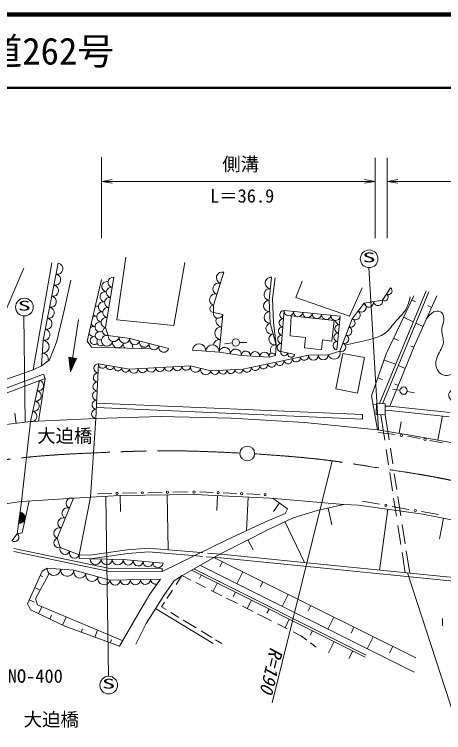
# Model space of a CAD drawing. Units: millimetres, scale not verified. Extents: x 40000 to 680000, y 20000 to 380000.
# Drawn here: x 235658 to 294008, y 282289 to 380000 of the extents above; entities that cross this region are included whole.
import ezdxf
from ezdxf.enums import TextEntityAlignment as Align

# ---------------------------------------------------------------- set-up
doc = ezdxf.new("R2010")
doc.units = ezdxf.units.MM
doc.header["$LTSCALE"] = 1000
doc.linetypes.add('CHAIN', pattern=[18.5, 12, -1.5, 3.5, -1.5])
for name, color, linetype, lineweight in [('M-BGD', 7, 'Continuous', 13), ('M-BMK', 2, 'CHAIN', 13), ('M-BMK-SRVR', 3, 'Continuous', 13), ('M-STR-HTXT', 7, 'Continuous', 13), ('M-STR-STR1', 1, 'Continuous', 13), ('M-STR-STR3', 7, 'Continuous', 13), ('M-STR-STRC', 7, 'Continuous', 13), ('M-TTL', 7, 'Continuous', 13), ('M-TTL-LINE', 7, 'Continuous', 50), ('M-TTL-TXT', 7, 'Continuous', 13)]:
    doc.layers.add(name, color=color, linetype=linetype, lineweight=lineweight)
doc.styles.add('ＭＳ ゴシック', font='')
doc.styles.get('ＭＳ ゴシック').set_extended_font_data('MS Gothic')

# ---------------------------------------------------------------- blocks, each defined once
blk = doc.blocks.new('open_arrow')
at = {"color": 0, "linetype": 'Continuous', "lineweight": -2}
blk.add_lwpolyline([(7.5, 1.25), (0, 0), (7.5, -1.25)], dxfattribs=at)

msp = doc.modelspace()

# ---------------------------------------------------------------- linework, layer by layer
at = {"layer": 'M-BGD'}
for p, q in [((250810, 346967), (249571, 338467)), ((238216, 331662), (240746, 346197)), ((239569, 335664), (241629, 346138)), ((257345, 337655), (258840, 346241)), ((236922, 345490), (229743, 328662)), ((245566, 335554), (247481, 343953)), ((248033, 337399), (249187, 344233)), ((262726, 340432), (264136, 344917)), ((270287, 341115), (270628, 344233)), ((270768, 341303), (271107, 344172)), ((242394, 339547), (243335, 343843)), ((273914, 341488), (274778, 343709)), ((282921, 342784), (281194, 338959)), ((285289, 327043), (291630, 342397)), ((285720, 341111), (286764, 342791)), ((285720, 327039), (292000, 342244)), ((270415, 337997), (270287, 341115)), ((270891, 338065), (270768, 341303)), ((281194, 338959), (273914, 341488)), ((283222, 340702), (285720, 341111)), ((289940, 341722), (286216, 333828)), ((290191, 340896), (289667, 341143)), ((290077, 335024), (293084, 341722)), ((262726, 339449), (262726, 340432)), ((281587, 338567), (283222, 340702)), ((291863, 340375), (292376, 340145)), ((241452, 335546), (242394, 339547)), ((264008, 339193), (262726, 339449)), ((263495, 334068), (264008, 339193)), ((271878, 334116), (272341, 339699)), ((272341, 339699), (279960, 338928)), ((244356, 338487), (243294, 331372)), ((249571, 338467), (257345, 337655)), ((273138, 336288), (273290, 338980)), ((273290, 338980), (279131, 338353)), ((279131, 338353), (278792, 335560)), ((279960, 338928), (279497, 334363)), ((279906, 334162), (281587, 338567)), ((289881, 338161), (288555, 338786)), ((248418, 336331), (248033, 337399)), ((271226, 335050), (270415, 337997)), ((271226, 335050), (270891, 338065)), ((290240, 337982), (291210, 337547)), ((251365, 335904), (248418, 336331)), ((275212, 336021), (273138, 336288)), ((239334, 332192), (239569, 335664)), ((240452, 333016), (241452, 335546)), ((246147, 334726), (245566, 335554)), ((256619, 334537), (251365, 335904)), ((265253, 335298), (264263, 335178)), ((266253, 335358), (267253, 335358)), ((275212, 336021), (275118, 334646)), ((277404, 334375), (277540, 335721)), ((278792, 335560), (277540, 335721)), ((287860, 335631), (287211, 335937)), ((254232, 334514), (246147, 334726)), ((259865, 334324), (263495, 334068)), ((271141, 333598), (271226, 335050)), ((275118, 334646), (277404, 334375)), ((286708, 326705), (290077, 335024)), ((289560, 334863), (289948, 334706)), ((243294, 331372), (243067, 333359)), ((244091, 333207), (243067, 333359)), ((244078, 333176), (243071, 333327)), ((244057, 333129), (243076, 333275)), ((244036, 333081), (243082, 333224)), ((243294, 331372), (244091, 333207)), ((263495, 334068), (266485, 333598)), ((266485, 333598), (270287, 333384)), ((270287, 333384), (271141, 333598)), ((271867, 332844), (275637, 333617)), ((273760, 333746), (271878, 334116)), ((275637, 333617), (278316, 333662)), ((278316, 333662), (279906, 334162)), ((280289, 333874), (279343, 329036)), ((283233, 333299), (280289, 333874)), ((282288, 328461), (283233, 333299)), ((286216, 333828), (284200, 328088)), ((239334, 332192), (240452, 333016)), ((244016, 333034), (243088, 333172)), ((243995, 332987), (243094, 333121)), ((243975, 332939), (243100, 333070)), ((243954, 332892), (243106, 333018)), ((243933, 332844), (243112, 332967)), ((243913, 332797), (243118, 332915)), ((243892, 332749), (243123, 332864)), ((243871, 332702), (243129, 332812)), ((243851, 332654), (243135, 332761)), ((243830, 332607), (243141, 332710)), ((243809, 332559), (243147, 332658)), ((243789, 332512), (243153, 332607)), ((243768, 332464), (243159, 332555)), ((243748, 332417), (243165, 332504)), ((243727, 332369), (243170, 332452)), ((243706, 332322), (243176, 332401)), ((243686, 332274), (243182, 332350)), ((243665, 332227), (243188, 332298)), ((243644, 332179), (243194, 332247)), ((246741, 325043), (247110, 332461)), ((247110, 332461), (251292, 331754)), ((266734, 331754), (271867, 332844)), ((287500, 332395), (285909, 332954)), ((287860, 332221), (288790, 331845)), ((229743, 328662), (238216, 331662)), ((238216, 331662), (239334, 332192)), ((243624, 332132), (243200, 332195)), ((243603, 332084), (243206, 332144)), ((243583, 332037), (243211, 332092)), ((243562, 331990), (243217, 332041)), ((243541, 331942), (243223, 331990)), ((243521, 331895), (243229, 331938)), ((243500, 331847), (243235, 331887)), ((243479, 331800), (243241, 331835)), ((243459, 331752), (243247, 331784)), ((243438, 331705), (243253, 331732)), ((243417, 331657), (243258, 331681)), ((243397, 331610), (243264, 331630)), ((243376, 331562), (243270, 331578)), ((243356, 331515), (243276, 331527)), ((243335, 331467), (243282, 331475)), ((243314, 331420), (243288, 331424)), ((251292, 331754), (259603, 332208)), ((259603, 332208), (262374, 331527)), ((262374, 331527), (266734, 331754)), ((224773, 325485), (239639, 331046)), ((225118, 324973), (239849, 330484)), ((238959, 324667), (239849, 330484)), ((239849, 330484), (239639, 331046)), ((285721, 330339), (285070, 330567)), ((237858, 324614), (239076, 330195)), ((287339, 329735), (287851, 329528)), ((279343, 329036), (282288, 328461)), ((288073, 328858), (287083, 328948)), ((289063, 328718), (290043, 328508)), ((284200, 328088), (285003, 323475)), ((246815, 326527), (282969, 324946)), ((246886, 327124), (282995, 325545)), ((284761, 326938), (284410, 326877)), ((284873, 327047), (284859, 325547)), ((286063, 327035), (284873, 327047)), ((286048, 325536), (286063, 327035)), ((286708, 326705), (286059, 326704)), ((286708, 326705), (294860, 325861)), ((235725, 325729), (235899, 324364)), ((282995, 325545), (282969, 324946)), ((284859, 325547), (286048, 325536)), ((285994, 322062), (285456, 325541)), ((286647, 326108), (286053, 326087)), ((286593, 322115), (286064, 325535)), ((286647, 326108), (294754, 325269)), ((225094, 322983), (237858, 324614)), ((246741, 325043), (255502, 325311)), ((255502, 325311), (265117, 325049)), ((265117, 325049), (275082, 324480)), ((275082, 324480), (285003, 323475)), ((288222, 324563), (287976, 323006)), ((293839, 325364), (293243, 322085)), ((285003, 323475), (289447, 322774)), ((285156, 323108), (287421, 322836)), ((289119, 322632), (290841, 322300)), ((289447, 322774), (299575, 320935)), ((292131, 322051), (293853, 321719)), ((286512, 318709), (286187, 320813)), ((287096, 318861), (286770, 320968)), ((287057, 315183), (286675, 317656)), ((287639, 315346), (287305, 317505)), ((246935, 314786), (248890, 314826)), ((260136, 314699), (249981, 314526)), ((250356, 314856), (252311, 314896)), ((253777, 314926), (255732, 314966)), ((256571, 307166), (256444, 314636)), ((257198, 314996), (259283, 315026)), ((270428, 314207), (260136, 314699)), ((260847, 315048), (262673, 314972)), ((264044, 314915), (265870, 314838)), ((267240, 314781), (269067, 314705)), ((231276, 312977), (236630, 313736)), ((236057, 309318), (236630, 313736)), ((236706, 309465), (237646, 313801)), ((243704, 314188), (241472, 308726)), ((245986, 314334), (244473, 306465)), ((249981, 314526), (245986, 314334)), ((250071, 312358), (250033, 314527)), ((263187, 312512), (263284, 314549)), ((267226, 309754), (267446, 314350)), ((280454, 313315), (270428, 314207)), ((272802, 312747), (270793, 314175)), ((283000, 313784), (285291, 313377)), ((287587, 311756), (287214, 314171)), ((288187, 311800), (287783, 314419)), ((270872, 312358), (271703, 313528)), ((272454, 312086), (272802, 312747)), ((280454, 313315), (276804, 312504)), ((278798, 310565), (278294, 312835)), ((282427, 313234), (280454, 313315)), ((291184, 312018), (282427, 313234)), ((285275, 304391), (286426, 312679)), ((287010, 313072), (289301, 312665)), ((269705, 310903), (272454, 312086)), ((276804, 312504), (273533, 311530)), ((291019, 312359), (293311, 311952)), ((299404, 310412), (291184, 312018)), ((264451, 308467), (269705, 310903)), ((273533, 311530), (270192, 309929)), ((275116, 305413), (272436, 311004)), ((293445, 308651), (293996, 311468)), ((270192, 309929), (263929, 306762)), ((288185, 307888), (287784, 310482)), ((288776, 307993), (288369, 310623)), ((235318, 308402), (236057, 309318)), ((236057, 309318), (236706, 309465)), ((241472, 308726), (241897, 307473)), ((255729, 304213), (264451, 308467)), ((268104, 307153), (267412, 308523)), ((235587, 307322), (248386, 304648)), ((235591, 306913), (248344, 304248)), ((241897, 307473), (244473, 306465)), ((251010, 307145), (245923, 306428)), ((253879, 307406), (251010, 307145)), ((253880, 306904), (251068, 306648)), ((260466, 306819), (253879, 307406)), ((260424, 306321), (253880, 306904)), ((261289, 306753), (260466, 306819)), ((289397, 303976), (288929, 307006)), ((244460, 305965), (244473, 306465)), ((245952, 305927), (244460, 305965)), ((245923, 306428), (244473, 306465)), ((251068, 306648), (245952, 305927)), ((245952, 305927), (250458, 305830)), ((262781, 306136), (258083, 303457)), ((261224, 306257), (260424, 306321)), ((263682, 306060), (261760, 306214)), ((263727, 306558), (261896, 306704)), ((262775, 306133), (290214, 292446)), ((263929, 306762), (262781, 306136)), ((308923, 301510), (263682, 306060)), ((309116, 301993), (263727, 306558)), ((288780, 304038), (288356, 306783)), ((250458, 305830), (255869, 305328)), ((260875, 305049), (289998, 290502)), ((263599, 304855), (263945, 305549)), ((239432, 304267), (237446, 299819)), ((240398, 303937), (238525, 300508)), ((240123, 304656), (239432, 304267)), ((243751, 304397), (240123, 304656)), ((248674, 303015), (243751, 304397)), ((248344, 304248), (255729, 304213)), ((248386, 304648), (255731, 304613)), ((255731, 304613), (255729, 304213)), ((259720, 304391), (283345, 292559)), ((260034, 304569), (283479, 292827)), ((265918, 302530), (266731, 304159)), ((239549, 303512), (239170, 303681)), ((255541, 303187), (248674, 303015)), ((254072, 301114), (255541, 303187)), ((258083, 303457), (257317, 302900)), ((258438, 303659), (257645, 302446)), ((258438, 303659), (259662, 303039)), ((260822, 303249), (261058, 303721)), ((239166, 301682), (238425, 302013)), ((257317, 302900), (255960, 300951)), ((260317, 302707), (261625, 302044)), ((262669, 301516), (263229, 302634)), ((269114, 302126), (269451, 302802)), ((252302, 298135), (254072, 301114)), ((255960, 300951), (253594, 297124)), ((257143, 301678), (256401, 300542)), ((262419, 301642), (263847, 300919)), ((265393, 300790), (265697, 301397)), ((272046, 299469), (272861, 301102)), ((238385, 300020), (237677, 300336)), ((238525, 300508), (238792, 299652)), ((256073, 300040), (255662, 299411)), ((264472, 300602), (265969, 299844)), ((267305, 299167), (267875, 300306)), ((237446, 299819), (237834, 298998)), ((237834, 298998), (242498, 296753)), ((238792, 299652), (250327, 294834)), ((239406, 299395), (238955, 298459)), ((254864, 299178), (262694, 294408)), ((255662, 299411), (256296, 299024)), ((266663, 299492), (268101, 298763)), ((269998, 298546), (270277, 299103)), ((275575, 298840), (275938, 299567)), ((240713, 298256), (240462, 297733)), ((249926, 294032), (252302, 298135)), ((256946, 298626), (258016, 297973)), ((268696, 298462), (270630, 297482)), ((242720, 298011), (242186, 296903)), ((253594, 297124), (252167, 294340)), ((258617, 297605), (260377, 296530)), ((271404, 297090), (272761, 296402)), ((272447, 296562), (273030, 297725)), ((278264, 296363), (279080, 298000)), ((293861, 296799), (293861, 297799)), ((242498, 296753), (249926, 294032)), ((244896, 296401), (244726, 295937)), ((246940, 296249), (246577, 295259)), ((261050, 296118), (262508, 295227)), ((275873, 295526), (276184, 296145)), ((281424, 295832), (281823, 296632)), ((273535, 296010), (274695, 295423)), ((274695, 295423), (275433, 294866)), ((283634, 293680), (284452, 295320)), ((248843, 294927), (248682, 294488)), ((262985, 294936), (263849, 294408)), ((275890, 294521), (276689, 293918)), ((278360, 293158), (279120, 294675)), ((281145, 292378), (281659, 293403)), ((286660, 293158), (287083, 294008))]:
    msp.add_line(p, q, dxfattribs=at)
for centre, radius in [((265751, 335357), 500), ((288568, 328814), 500), ((288270, 322734), 150), ((291486, 322176), 150), ((249623, 314841), 150), ((253044, 314911), 150), ((256465, 314981), 150), ((260065, 315037), 150), ((263359, 314943), 150), ((266555, 314810), 150), ((269752, 314676), 150), ((286150, 313224), 150), ((290160, 312512), 150)]:
    msp.add_circle(centre, radius, dxfattribs=at)
for centre, radius, start, end in [((263901, 344169), 784, 72.55281, 252.55281), ((249071, 343550), 693, 80.42158, 260.42158), ((270543, 343454), 784, 83.74597, 263.74597), ((248229, 342955), 693, 80.42158, 260.42158), ((263431, 342674), 784, 72.55281, 252.55281), ((247998, 341588), 693, 80.42158, 260.42158), ((248841, 342183), 693, 80.42158, 260.42158), ((270372, 341895), 784, 83.74597, 263.74597), ((286503, 342371), 495, 238.13402, 58.13402), ((248610, 340816), 693, 80.42158, 260.42158), ((262961, 341179), 784, 72.55281, 252.55281), ((270319, 340336), 780, 92.3533, 272.3533), ((285095, 341009), 633, 189.29331, 9.29331), ((285981, 341531), 495, 238.13402, 58.13402), ((246918, 339600), 693, 80.42158, 117.77867), ((247768, 340222), 693, 80.42158, 260.42158), ((248379, 339449), 693, 80.42158, 260.42158), ((262726, 339941), 491, 90, 270), ((282813, 340168), 672, 232.54942, 52.54942), ((283846, 340804), 633, 189.29331, 9.29331), ((246918, 339600), 693, 220.10535, 260.42158), ((247537, 338855), 693, 80.42158, 260.42158), ((263367, 339321), 653, 168.69007, 348.69007), ((270383, 338777), 780, 92.3533, 272.3533), ((272295, 339141), 560, 85.26256, 265.26256), ((272976, 339635), 638, 174.22051, 354.22051), ((274246, 339507), 638, 174.22051, 354.22051), ((275515, 339378), 638, 174.22051, 354.22051), ((276785, 339250), 638, 174.22051, 354.22051), ((278055, 339121), 638, 174.22051, 354.22051), ((281995, 339101), 672, 232.54942, 52.54942), ((246688, 338233), 693, 80.42158, 124.13935), ((247306, 337488), 693, 80.42158, 300.55274), ((248149, 338083), 693, 80.42158, 260.42158), ((263922, 338339), 858, 154.66237, 264.28941), ((272202, 338024), 560, 85.26256, 265.26256), ((279325, 338992), 638, 174.22051, 354.22051), ((279902, 338358), 574, 180.32307, 264.21276), ((281376, 338017), 589, 249.12098, 69.12098), ((246457, 336866), 693, 80.42158, 133.9796), ((246688, 338233), 693, 215.52248, 260.42158), ((248225, 336865), 568, 109.79888, 289.79888), ((263752, 336630), 858, 84.28941, 264.28941), ((270618, 337260), 764, 105.39555, 285.39555), ((272109, 336908), 560, 85.26256, 265.26256), ((279786, 337216), 574, 84.21276, 264.21276), ((280956, 336915), 589, 249.12098, 69.12098), ((246457, 336866), 693, 197.07956, 286.75247), ((246544, 335636), 568, 107.30118, 313.41973), ((247220, 336271), 568, 109.79888, 289.79888), ((248237, 335596), 744, 103.23803, 351.75368), ((249154, 336225), 744, 171.75368, 351.75368), ((271023, 335787), 764, 105.39555, 285.39555), ((272017, 335791), 560, 85.26256, 265.26256), ((279671, 336075), 574, 84.21276, 264.21276), ((280536, 335814), 589, 249.12098, 69.12098), ((247452, 335455), 568, 147.53439, 306.64286), ((249711, 335382), 744, 171.75368, 351.75368), ((250628, 336011), 744, 171.75368, 351.75368), ((251171, 335197), 744, 171.75368, 232.46924), ((252022, 335733), 679, 165.41706, 345.41706), ((253335, 335392), 679, 165.41706, 345.41706), ((254648, 335050), 679, 165.41706, 345.41706), ((260772, 334260), 910, 355.96229, 175.96229), ((263581, 334922), 858, 84.28941, 172.70781), ((271924, 334674), 560, 85.26256, 265.26256), ((279555, 334934), 574, 84.21276, 264.21276), ((280116, 334712), 589, 249.12098, 69.12098), ((252394, 334944), 679, 165.41706, 212.99623), ((252394, 334944), 679, 322.97304, 345.41706), ((255962, 334708), 679, 165.41706, 345.41706), ((262588, 334132), 910, 355.96229, 175.96229), ((264243, 333950), 757, 351.06941, 171.06941), ((265738, 333715), 757, 351.06941, 171.06941), ((267119, 333562), 635, 356.78452, 176.78452), ((271184, 334324), 727, 86.63354, 214.51155), ((268386, 333491), 635, 356.78452, 176.78452), ((269653, 333420), 635, 356.78452, 176.78452), ((270714, 333491), 440, 14.03624, 194.03624), ((272349, 334024), 479, 168.87081, 348.87081), ((273289, 333839), 479, 168.87081, 348.87081), ((273967, 333267), 568, 191.81498, 11.81498), ((275080, 333500), 568, 191.81498, 11.81498), ((276307, 333628), 670, 180.97102, 0.97102), ((277646, 333651), 670, 180.97102, 0.97102), ((279111, 333912), 833, 197.44719, 17.44719), ((247080, 331843), 619, 87.14477, 267.14477), ((247633, 332373), 530, 170.40876, 350.40876), ((248678, 332196), 530, 170.40876, 350.40876), ((268403, 332103), 568, 191.81498, 11.81498), ((269516, 332336), 568, 191.81498, 11.81498), ((270629, 332569), 568, 191.81498, 11.81498), ((271742, 332802), 568, 191.81498, 11.81498), ((272855, 333035), 568, 191.81498, 11.81498), ((249724, 332019), 530, 170.40876, 350.40876), ((250769, 331843), 530, 170.40876, 350.40876), ((251885, 331787), 595, 183.12781, 3.12781), ((253073, 331852), 595, 183.12781, 3.12781), ((254260, 331917), 595, 183.12781, 3.12781), ((255448, 331981), 595, 183.12781, 3.12781), ((256635, 332046), 595, 183.12781, 3.12781), ((257822, 332111), 595, 183.12781, 3.12781), ((259010, 332176), 595, 183.12781, 3.12781), ((260296, 332038), 713, 166.18497, 346.18497), ((261681, 331698), 713, 166.18497, 346.18497), ((262919, 331556), 546, 182.98146, 2.98146), ((264009, 331612), 546, 182.98146, 2.98146), ((265099, 331669), 546, 182.98146, 2.98146), ((266189, 331726), 546, 182.98146, 2.98146), ((267291, 331871), 568, 191.81498, 11.81498), ((247018, 330606), 619, 87.14477, 267.14477), ((238923, 329497), 714, 257.68682, 77.68682), ((246956, 329370), 619, 87.14477, 267.14477), ((238619, 328102), 714, 257.68682, 77.68682), ((246895, 328134), 619, 87.14477, 267.14477), ((238314, 326707), 714, 257.68682, 77.68682), ((246833, 326898), 619, 87.14477, 267.14477), ((238010, 325312), 714, 257.68682, 77.68682), ((246771, 325661), 619, 87.14477, 267.14477), ((243425, 313505), 738, 67.77844, 247.77844), ((242867, 312140), 738, 67.77844, 247.77844), ((236343, 311527), 750, 262.60422, 82.60422), ((236343, 311527), 700, 262.60422, 82.60422), ((236343, 311527), 650, 262.60422, 82.60422), ((236343, 311527), 600, 262.60422, 82.60422), ((236343, 311527), 550, 262.60422, 82.60422), ((236343, 311527), 500, 262.60422, 82.60422), ((236343, 311527), 450, 262.60422, 82.60422), ((236343, 311527), 400, 262.60422, 82.60422), ((236343, 311527), 350, 262.60422, 82.60422), ((236343, 311527), 300, 262.60422, 82.60422), ((236343, 311527), 250, 262.60422, 82.60422), ((236343, 311527), 200, 262.60422, 82.60422), ((236343, 311527), 150, 262.60422, 82.60422), ((236343, 311527), 100, 262.60422, 82.60422), ((236343, 311527), 50, 262.60422, 82.60422), ((242309, 310774), 738, 67.77844, 247.77844), ((241751, 309408), 738, 67.77844, 247.77844), ((235687, 308860), 588, 231.1155, 51.1155), ((241685, 308099), 662, 108.74134, 288.74134), ((242541, 307221), 691, 158.62428, 338.62428), ((243829, 306717), 691, 158.62428, 338.62428), ((246703, 305911), 751, 178.7704, 358.7704), ((248205, 305878), 751, 178.7704, 358.7704), ((249707, 305846), 751, 178.7704, 358.7704), ((251134, 305767), 679, 174.70295, 354.70295), ((252487, 305642), 679, 174.70295, 354.70295), ((253840, 305516), 679, 174.70295, 354.70295), ((255193, 305391), 679, 174.70295, 354.70295), ((241030, 304591), 909, 175.91438, 355.91438), ((242844, 304461), 909, 175.91438, 355.91438), ((244571, 304166), 852, 164.32048, 344.32048), ((246212, 303706), 852, 164.32048, 344.32048), ((247853, 303245), 852, 164.32048, 344.32048), ((249361, 303032), 687, 181.4411, 1.4411), ((250734, 303066), 687, 181.4411, 1.4411), ((252107, 303101), 687, 181.4411, 1.4411), ((253481, 303136), 687, 181.4411, 1.4411), ((254854, 303170), 687, 181.4411, 287.93647)]:
    msp.add_arc(centre, radius, start, end, dxfattribs=at)
for points, knots in [([(280600, 335016), (281671, 335228), (282741, 335440), (283833, 335722), (284630, 335928), (285439, 336172), (286063, 336651), (286621, 337079), (287033, 337696), (287513, 338249), (287976, 338784), (288504, 339260), (288851, 339848), (289154, 340361), (289318, 340959), (289482, 341557)], [0, 0, 0, 0, 1, 1, 1, 2, 2, 2, 3, 3, 3, 4, 4, 4, 5, 5, 5, 5]), ([(291647, 338522), (291924, 338916), (292202, 339311), (292642, 339513), (292933, 339647), (293296, 339697), (293571, 339550), (293710, 339475), (293827, 339350), (293905, 339216), (294287, 338562), (293752, 337711), (293757, 336911), (293760, 336378), (294004, 335868), (293980, 335388), (293947, 334744), (293434, 334155), (293162, 333492), (292956, 332990), (292888, 332444), (293050, 331931), (293167, 331565), (293400, 331216), (293719, 331039), (294167, 330792), (294784, 330883), (295280, 331076), (296231, 331447), (296741, 332193), (297622, 332935), (298155, 333384), (298825, 333831), (299332, 333529), (299548, 333401), (299735, 333135), (299778, 332897), (299884, 332306), (299103, 331884), (298514, 331448), (297925, 331012), (297529, 330561), (297064, 330184), (296656, 329854), (296196, 329580), (295652, 329255), (295213, 328992), (294719, 328695), (294686, 328289), (294665, 328036), (294822, 327742), (295020, 327508), (295373, 327092), (295857, 326870), (296358, 326802), (296876, 326732), (297412, 326826), (297919, 326765), (298688, 326672), (299388, 326221), (300112, 325873), (301020, 325437), (301966, 325161), (302911, 324886)], [0, 0, 0, 0, 1, 1, 1, 2, 2, 2, 3, 3, 3, 4, 4, 4, 5, 5, 5, 6, 6, 6, 7, 7, 7, 8, 8, 8, 9, 9, 9, 10, 10, 10, 11, 11, 11, 12, 12, 12, 13, 13, 13, 14, 14, 14, 15, 15, 15, 16, 16, 16, 17, 17, 17, 18, 18, 18, 19, 19, 19, 20, 20, 20, 21, 21, 21, 21])]:
    msp.add_open_spline(points, degree=3, knots=knots, dxfattribs=at)
at = {"layer": 'M-BMK'}
for points, knots in [([(182998, 306068), (186397, 307350), (189796, 308631), (193234, 309799), (196893, 311042), (200596, 312157), (204312, 313230), (207820, 314243), (211340, 315219), (214899, 316024), (217337, 316575), (219792, 317047), (222252, 317494), (224763, 317951), (227277, 318383), (229800, 318769), (232844, 319234), (235900, 319632), (238966, 319896), (241754, 320137), (244550, 320267), (247348, 320386), (250582, 320525), (253818, 320650), (257053, 320631), (260139, 320614), (263225, 320467), (266310, 320319)], [0, 0, 0, 0, 1, 1, 1, 2, 2, 2, 3, 3, 3, 4, 4, 4, 5, 5, 5, 6, 6, 6, 7, 7, 7, 8, 8, 8, 9, 9, 9, 9]), ([(268315, 320218), (271581, 319992), (274847, 319765), (278091, 319362), (280910, 319011), (283713, 318527), (286523, 318084), (288912, 317708), (291307, 317361), (293677, 316892), (297173, 316201), (300616, 315244), (304067, 314337), (306625, 313665), (309187, 313020), (311749, 312375)], [0, 0, 0, 0, 1, 1, 1, 2, 2, 2, 3, 3, 3, 4, 4, 4, 5, 5, 5, 5])]:
    msp.add_open_spline(points, degree=3, knots=knots, dxfattribs=at)
at = {"layer": 'M-BMK-SRVR'}
msp.add_circle((267313, 320262), 1000, dxfattribs=at)
at = {"layer": 'M-STR-HTXT'}
msp.add_line((278868, 319260), (270680, 286334), dxfattribs=at)
at = {"layer": 'M-STR-STR1'}
for p, q in [((237858, 324614), (236630, 313736)), ((246741, 325043), (237831, 324613)), ((246741, 325043), (245986, 314334)), ((245986, 314334), (236630, 313736))]:
    msp.add_line(p, q, dxfattribs=at)
at = {"layer": 'M-STR-STR3'}
for p, q in [((247520, 349534), (247520, 360573)), ((284708, 360461), (284708, 349534)), ((286348, 360461), (286348, 349534)), ((247520, 357284), (284685, 357284)), ((286345, 357284), (333582, 357284)), ((289093, 304007), (296163, 282289))]:
    msp.add_line(p, q, dxfattribs=at)
at = {"layer": 'M-STR-STRC'}
for p, q in [((283847, 345546), (285167, 323483)), ((236955, 338977), (237134, 324522)), ((248470, 289954), (248080, 314403))]:
    msp.add_line(p, q, dxfattribs=at)
for centre in [(283884, 346746), (237017, 340176), (248481, 288754)]:
    msp.add_circle(centre, 1200, dxfattribs=at)
at = {"layer": 'M-TTL', "color": 2, "lineweight": 140}
msp.add_line((680000, 380000), (40000, 380000), dxfattribs=at)
at = {"layer": 'M-TTL'}
for centre, radius, start, end in [((241482, 345390), 762, 258.87589, 78.87589), ((241188, 343893), 762, 258.87589, 78.87589), ((240893, 342397), 762, 258.87589, 78.87589), ((240599, 340901), 762, 258.87589, 78.87589), ((240305, 339404), 762, 258.87589, 78.87589), ((240011, 337908), 762, 258.87589, 78.87589), ((239717, 336412), 762, 258.87589, 78.87589), ((239511, 334796), 870, 266.12148, 86.12148), ((239393, 333060), 870, 346.64723, 86.12148)]:
    msp.add_arc(centre, radius, start, end, dxfattribs=at)
at = {"layer": 'M-TTL-LINE'}
msp.add_line((40000, 370000), (680000, 370000), dxfattribs=at)

# ---------------------------------------------------------------- block references
at = {"layer": 'M-STR-STR3', "xscale": 193, "yscale": 193}
for p in [(247520, 357284), (286345, 357284)]:
    msp.add_blockref('open_arrow', p, dxfattribs=at)
at = {"layer": 'M-STR-STR3', "xscale": 193, "yscale": 193, "rotation": 180}
msp.add_blockref('open_arrow', (284685, 357284), dxfattribs=at)

# ---------------------------------------------------------------- texts
at = {"layer": 'M-STR-HTXT', "style": 'ＭＳ ゴシック', "oblique": 15}
msp.add_text('R=190', height=1833, rotation=256.803, dxfattribs=at).set_placement((269910, 294132), align=Align.BOTTOM_LEFT)
at = {"layer": 'M-STR-STR1', "style": 'ＭＳ ゴシック'}
for s, p in [('大迫橋', (238757, 321201)), ('262-NO-400', (229776, 288521)), ('大迫橋', (236919, 282612))]:
    msp.add_text(s, height=1833, dxfattribs=at).set_placement(p, align=Align.BOTTOM_LEFT)
at = {"layer": 'M-STR-STR3', "style": 'ＭＳ ゴシック'}
for s, p in [('側溝', (263925, 358158)), ('L＝36.9', (262255, 353841))]:
    msp.add_text(s, height=1833, dxfattribs=at).set_placement(p, align=Align.BOTTOM_LEFT)
at = {"layer": 'M-STR-STRC', "style": 'ＭＳ ゴシック', "width": 2}
for p in [(282966, 345883), (236098, 339313), (247562, 287891)]:
    msp.add_text('S', height=1320, dxfattribs=at).set_placement(p, align=Align.BOTTOM_LEFT)
at = {"layer": 'M-TTL-TXT', "style": 'ＭＳ ゴシック'}
msp.add_text('一般国道262号', height=3666, dxfattribs=at).set_placement((216734, 375000), align=Align.MIDDLE_LEFT)

doc.saveas('drawing.dxf')
